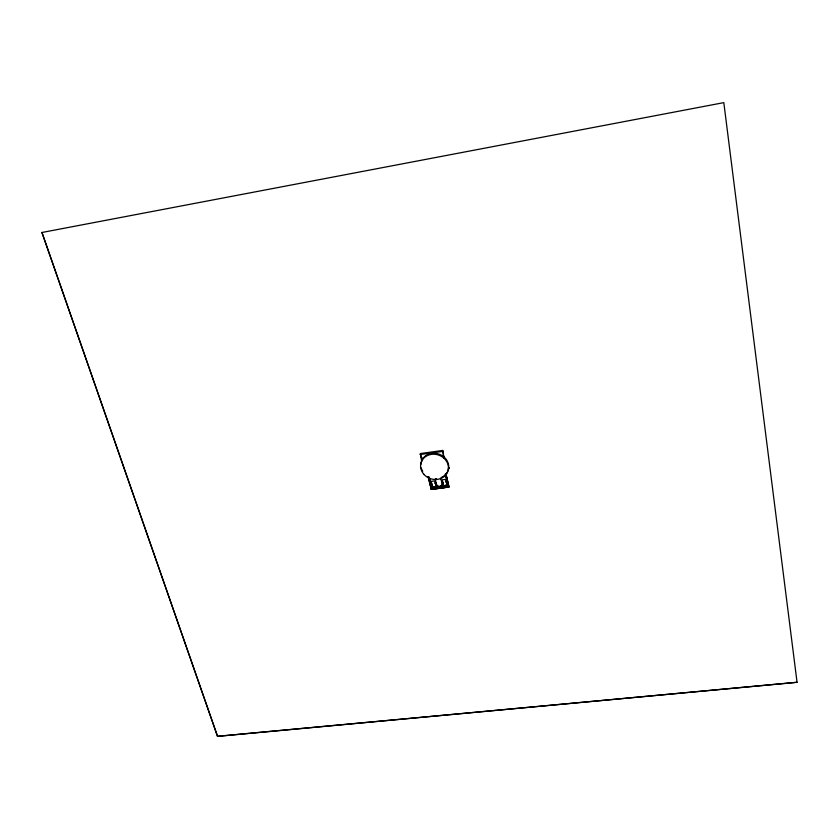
<?xml version="1.0" encoding="UTF-8"?>
<svg xmlns="http://www.w3.org/2000/svg" width="839" height="839" viewBox="0 0 839 839"><rect width="100%" height="100%" fill="white"/><g stroke="black" fill="none" stroke-linecap="round" stroke-linejoin="round"><path stroke-width="1.26" d="M431.393 484.218C430.858 483.327 432.211 483.851 430.942 483.704M432.263 488.109C432.2 486.882 432.337 488.193 432.567 487.333M432.232 485.812C430.438 486.4 433.753 485.068 431.277 485.351L431.498 486.253L432.525 486.022L431.498 486.253M434.224 487.711C435.441 486.274 433.585 487.879 434.99 487.302M435.798 485.676L436.794 485.55L435.798 485.676L435.609 484.68L436.605 484.543L436.091 485.456L436.343 484.89M436.06 483.191L435.284 483.002M436.458 487.501C438.692 486.672 434.707 486.935 437.088 486.515L437.276 487.522L436.28 487.658L436.081 486.651M443.097 484.596L442.394 484.229L443.097 484.323M443.737 485.991L442.866 486.295L443.558 486.18M445.74 485.97L445.813 486.18M446.977 482.006L446.243 481.859L446.757 481.502M447.218 485.183C447.795 487.218 447.187 484.051 447.921 485.508M446.642 484.229L447.669 484.009L446.642 484.229C448.005 481.943 446.495 484.281 446.977 483.925M446.925 481.817L446.296 481.953L446.684 481.471M432.106 487.899L432.116 487.165M432.714 488.015L432.903 487.511L432.463 487.931M434.193 487.375L435.063 487.354M435.263 483.044L435.787 483.642L436.102 482.991M436.532 484.638L435.997 485.414M441.02 486.756L440.936 485.949L441.429 486.61M441.807 482.247C442.845 481.041 442.143 483.149 442.709 482.551M442.877 484.512L442.268 484.197L442.971 484.051M442.656 484.585L442.373 483.883M442.74 486.253L443.758 486.117M443.181 485.938L442.898 486.557L442.835 485.896M444.974 486.159L445.173 485.414L445.656 485.781M446.547 481.439C445.897 483.201 446.369 480.202 446.988 481.576M447.344 483.579L446.589 483.537L447.061 484.145M447.68 485.98L447.407 485.886M436.07 482.96L435.399 482.74L435.651 483.631M443.548 486.389L443.034 486.41M446.631 483.39L446.788 484.061M432.337 485.624L431.54 485.666L432.347 485.865M445.824 486.064L445.331 486.18M448.823 486.861L431.435 489.179L428.435 476.762M447.932 485.078L446.893 485.299L447.932 485.078L448.12 486.075L447.114 486.211L446.925 485.204M448.477 486.463L431.728 488.697L448.477 486.463L445.656 474.454M446.967 481.24L445.991 481.282L446.18 482.278L447.177 482.152L446.988 481.146M446.023 486.263C446.537 485.12 443.936 484.994 444.995 486.494L446.023 486.263L445.803 485.362M444.995 486.494L444.806 485.487M443.359 484.669L442.352 484.806L443.359 484.669L443.17 483.673L442.132 483.893L442.352 484.806M443.579 486.001L442.635 485.781L443.611 485.739L443.831 486.651L442.835 486.777L442.635 485.781M440.465 486.159L441.492 485.928L441.692 486.935L440.685 487.071L440.496 486.064L441.492 485.928M439.269 486.977C438.556 486.211 438.524 485.959 439.332 486.578M439.227 486.232L439.416 487.239L438.451 487.27M437.088 486.515L436.186 487.081L436.857 487.532M433.962 486.935L434.969 486.798L433.962 486.935L434.162 487.931L435.158 487.805L434.969 486.798M435.326 483.736L435.137 482.729L436.133 482.603L436.322 483.6L435.357 483.642M442.73 450.449L443.988 458.052L442.73 450.449L420.402 453.553L421.66 461.114L422.793 457.874M432.714 487.186L431.791 487.228L432.756 487.186L432.976 488.088L431.98 488.225L431.791 487.228M428.194 476.783L431.288 489.41L449.012 486.987L445.96 474.161L448.991 487.06L431.288 489.41L431.603 488.864M431.613 485.907L432.148 485.162M432.001 487.302L432.274 487.899L431.959 487.459M440.926 486.242L441.366 486.379M441.503 486.756L441.272 486.945M444.995 485.603L444.995 486.19M442.782 482.026L441.954 482.624M217.542 736.369L41.95 232.487L217.542 736.369L797.05 682.285L723.816 102.631L41.95 232.487M441.996 482.121L442.541 482.142M440.863 485.98L440.611 486.62M442.331 484.124L442.436 483.946M445.635 485.624L445.079 485.791M431.456 485.519L432.001 486.043M435.735 485.267L436.427 484.806M436.563 485.445L436.133 485.372M438.556 486.305L438.482 487.134L439.122 486.735M431.571 485.571L432.127 485.519M436.679 486.819L436.207 487.207L437.004 487.081M436.343 486.651L436.731 487.564L436.427 486.882M442.363 483.998L443.097 483.767M442.929 485.75L443.569 485.739M447.774 485.907L448.026 485.424M438.587 486.589L439.196 486.63M431.204 483.222L430.942 483.82M434.822 487.784L434.34 487.784M420.045 454.539L442.415 451.434M429.463 477.947L430.543 482.373L431.529 482.236L431.309 481.324L434.644 480.883L434.854 481.775L435.829 481.649L435.368 478.754L436.511 478.597M444.775 485.582L445.782 485.456M441.02 486.232L441.555 486.557M217.584 736.285L797.05 682.285M447.281 483.358L447.386 483.191M420.402 453.553L422.007 460.118M432.305 485.12L432.494 486.117M428.876 476.856L431.728 488.697M428.656 476.814L431.582 488.938L448.655 486.662L445.761 474.36M428.215 476.709L431.309 489.336M438.231 486.368L438.419 487.365M436.605 484.543L436.794 485.55M440.465 478.052L441.387 480.883L442.363 480.757L442.143 479.856L445.488 479.405L445.698 480.317L446.705 480.181L445.278 474.224M447.46 483.096L447.648 484.103M420.916 464.47A14.053 12.47 18.1 0 1 442.09 455.577A14.053 12.47 18.1 0 1 441.608 477.286M422.73 471.308A14.053 12.47 18.1 0 1 421.304 467.973M449.106 468.152A14.326 12.721 18.1 0 1 448.529 469.326M449.075 467.564A14.284 12.69 18.1 0 1 448.362 468.676M442.919 482.635L442.698 481.722L441.671 481.943L441.891 482.855L442.919 482.635M431.057 484.218C432.494 485.036 432.221 482.184 430.806 483.4L431.026 484.313M423.821 474.276A14.074 12.48 18.1 0 0 447.586 472.011A14.074 12.48 18.1 0 0 432.075 454.277A14.074 12.48 18.1 0 0 423.821 474.276"/></g></svg>
